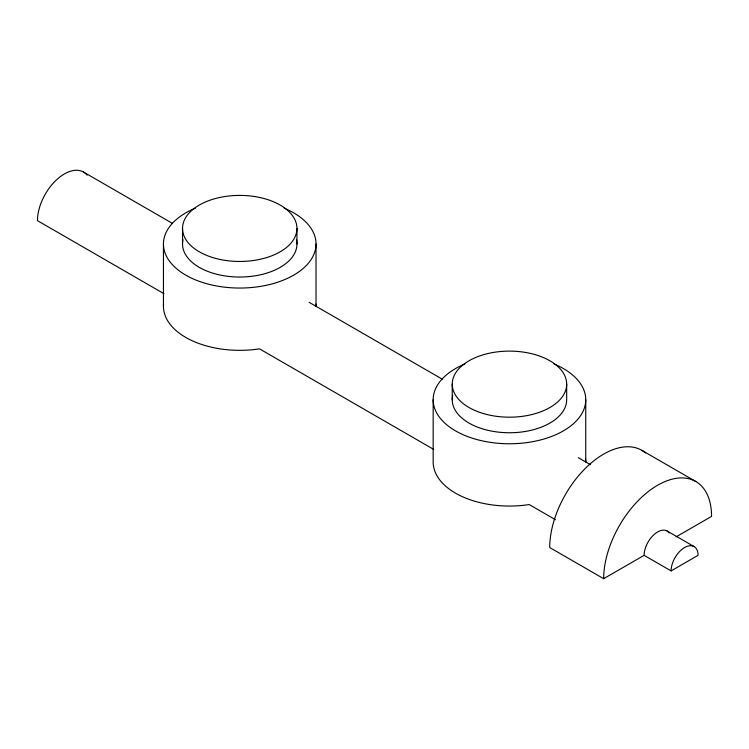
<?xml version="1.0" encoding="UTF-8"?>
<svg xmlns="http://www.w3.org/2000/svg" width="749" height="749" viewBox="0 0 749 749"><rect width="100%" height="100%" fill="white"/><g stroke="black" fill="none" stroke-linecap="round" stroke-linejoin="round"><path stroke-width="1.12" d="M645.582 452.995A76.286 44.041 -60 0 0 585.652 468.078A76.286 44.041 -60 0 0 549.719 547.547L603.666 578.687L644.121 555.327A19.071 11.01 -60 0 1 654.12 534.514A19.071 11.01 -60 0 1 669.288 533.016M676.15 536.836L711.55 516.398A76.286 44.041 -60 0 0 657.603 485.258A76.286 44.041 -60 0 0 603.666 578.687M671.095 570.897L698.068 555.327A19.071 11.01 -60 0 0 684.577 547.547A19.071 11.01 -60 0 0 671.095 570.897L644.121 555.327M641.809 450.336L695.746 481.476M83.495 172.036L172.523 223.436M309.103 302.296L442.65 379.397M578.219 457.667L590.362 464.67M667.144 531.022L694.117 546.601M164.022 293.72L37.45 220.646A38.143 22.021 -60 0 1 55.201 181.127A38.143 22.021 -60 0 1 85.086 173.122M433.746 449.437L259.482 348.837A76.286 44.041 0 0 1 163.554 303.982M555.468 519.722L529.206 504.554A76.286 44.041 0 0 1 433.165 462.011L433.165 399.723M585.746 399.723L585.746 462.011A76.286 44.041 0 0 0 585.512 458.557M566.675 384.153A57.214 33.031 0 0 1 480.849 412.755A57.214 33.031 0 0 1 480.849 355.541A57.214 33.031 0 0 1 566.675 384.153L566.675 399.723A57.214 33.031 0 0 1 505.715 432.679A57.214 33.031 0 0 1 452.733 395.406M452.237 384.153L452.237 399.723M316.022 243.996L316.022 306.285A76.286 44.041 0 0 0 315.919 303.982M296.95 228.426A57.214 33.031 0 0 1 211.134 257.038A57.214 33.031 0 0 1 211.134 199.824A57.214 33.031 0 0 1 296.95 228.426L296.95 243.996M182.522 228.426L182.522 243.996M163.451 243.996L163.451 306.285M85.817 173.759A38.143 22.021 -60 0 1 87.174 175.2M284.18 208.203A76.286 44.041 0 0 1 296.538 273.404A76.286 44.041 0 0 1 182.934 273.404A76.286 44.041 0 0 1 195.302 208.203M296.464 239.689A57.214 33.031 0 0 1 239.736 277.036A57.214 33.031 0 0 1 183.009 239.689M553.895 363.92A76.286 44.041 0 0 1 566.263 429.121A76.286 44.041 0 0 1 452.649 429.121A76.286 44.041 0 0 1 465.017 363.92"/></g></svg>
